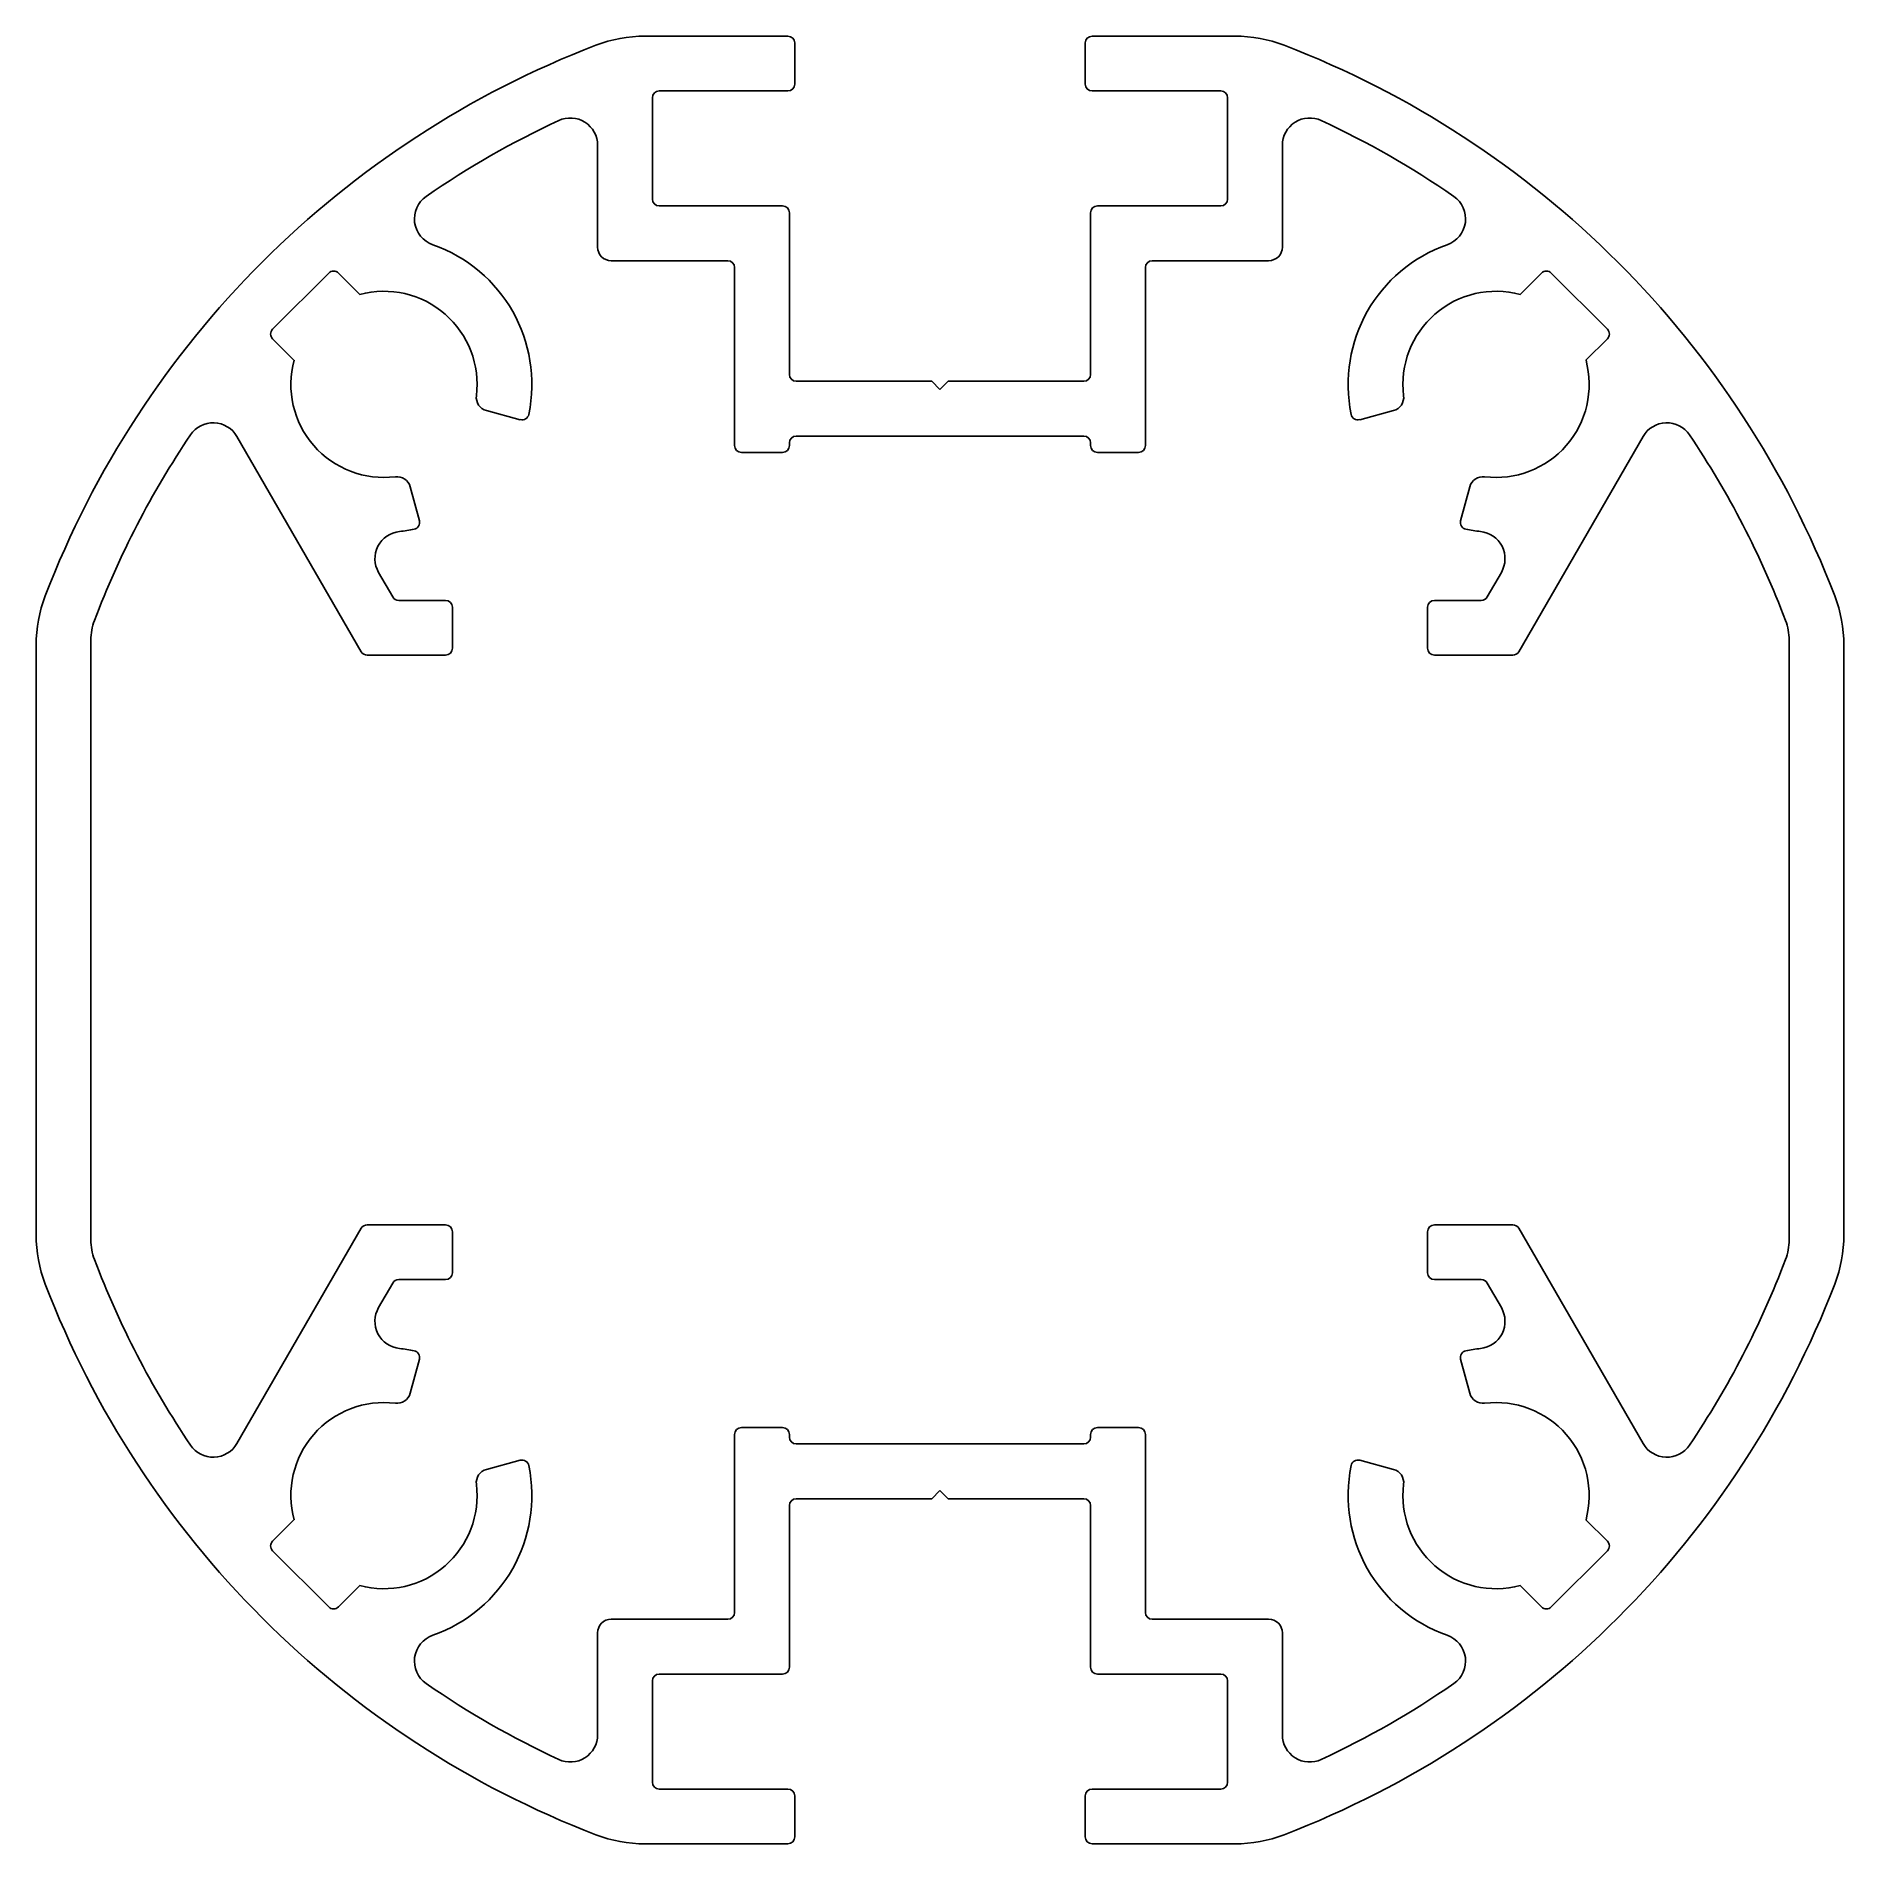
# Model space of a CAD drawing. Extents: x 2064.4 to 2130.4, y 2003.6 to 2069.6.
import ezdxf

# ---------------------------------------------------------------- set-up
doc = ezdxf.new("R2010")
doc.units = 0
doc.layers.get('0').update_dxf_attribs({"linetype": 'CONTINUOUS'})

msp = doc.modelspace()

# ---------------------------------------------------------------- linework, layer by layer
for p, q in [((2091.898, 2069.597), (2086.678, 2069.597)), ((2092.148, 2067.847), (2092.148, 2069.347)), ((2102.748, 2069.347), (2102.748, 2067.847)), ((2108.219, 2069.597), (2102.998, 2069.597)), ((2086.948, 2063.647), (2086.948, 2067.347)), ((2087.198, 2067.597), (2091.898, 2067.597)), ((2102.998, 2067.597), (2107.698, 2067.597)), ((2107.948, 2067.347), (2107.948, 2063.647)), ((2084.948, 2065.609), (2084.948, 2061.897)), ((2109.948, 2061.897), (2109.948, 2065.609)), ((2091.698, 2063.397), (2087.198, 2063.397)), ((2107.698, 2063.397), (2103.198, 2063.397)), ((2091.948, 2057.247), (2091.948, 2063.147)), ((2102.948, 2063.147), (2102.948, 2057.247)), ((2085.448, 2061.397), (2089.698, 2061.397)), ((2105.198, 2061.397), (2109.448, 2061.397)), ((2073.08, 2058.897), (2075.13, 2060.948)), ((2075.484, 2060.948), (2076.266, 2060.167)), ((2089.948, 2061.147), (2089.948, 2054.647)), ((2104.948, 2054.647), (2104.948, 2061.147)), ((2118.631, 2060.167), (2119.413, 2060.948)), ((2119.767, 2060.948), (2121.816, 2058.897)), ((2073.862, 2057.762), (2073.08, 2058.543)), ((2121.816, 2058.543), (2121.034, 2057.762)), ((2097.148, 2056.997), (2092.198, 2056.997)), ((2097.448, 2056.697), (2097.148, 2056.997)), ((2097.748, 2056.997), (2097.448, 2056.697)), ((2102.698, 2056.997), (2097.748, 2056.997)), ((2080.889, 2055.925), (2082.125, 2055.594)), ((2112.772, 2055.594), (2114.008, 2055.925)), ((2071.779, 2054.981), (2076.316, 2047.122)), ((2091.948, 2054.647), (2091.948, 2054.747)), ((2092.198, 2054.997), (2102.698, 2054.997)), ((2102.948, 2054.747), (2102.948, 2054.647)), ((2118.58, 2047.122), (2123.118, 2054.981)), ((2090.198, 2054.397), (2091.698, 2054.397)), ((2103.198, 2054.397), (2104.698, 2054.397)), ((2078.439, 2051.906), (2078.108, 2053.142)), ((2116.789, 2053.142), (2116.457, 2051.906)), ((2077.471, 2049.122), (2076.953, 2050.018)), ((2117.943, 2050.018), (2117.426, 2049.122)), ((2079.398, 2048.997), (2077.687, 2048.997)), ((2079.648, 2047.247), (2079.648, 2048.747)), ((2115.248, 2048.747), (2115.248, 2047.247)), ((2117.209, 2048.997), (2115.498, 2048.997)), ((2064.448, 2047.367), (2064.448, 2025.826)), ((2066.448, 2025.642), (2066.448, 2047.551)), ((2128.448, 2047.551), (2128.448, 2025.642)), ((2130.448, 2025.826), (2130.448, 2047.367)), ((2076.533, 2046.997), (2079.398, 2046.997)), ((2115.498, 2046.997), (2118.364, 2046.997)), ((2076.316, 2026.072), (2071.779, 2018.212)), ((2079.398, 2026.197), (2076.533, 2026.197)), ((2079.648, 2024.447), (2079.648, 2025.947)), ((2115.248, 2025.947), (2115.248, 2024.447)), ((2118.364, 2026.197), (2115.498, 2026.197)), ((2123.118, 2018.212), (2118.58, 2026.072)), ((2076.953, 2023.175), (2077.471, 2024.072)), ((2077.687, 2024.197), (2079.398, 2024.197)), ((2115.498, 2024.197), (2117.209, 2024.197)), ((2117.426, 2024.072), (2117.943, 2023.175)), ((2078.108, 2020.051), (2078.439, 2021.287)), ((2116.457, 2021.287), (2116.789, 2020.051)), ((2089.948, 2018.547), (2089.948, 2012.047)), ((2091.698, 2018.797), (2090.198, 2018.797)), ((2091.948, 2018.447), (2091.948, 2018.547)), ((2102.948, 2018.547), (2102.948, 2018.447)), ((2104.698, 2018.797), (2103.198, 2018.797)), ((2104.948, 2012.047), (2104.948, 2018.547)), ((2102.698, 2018.197), (2092.198, 2018.197)), ((2082.125, 2017.599), (2080.889, 2017.268)), ((2114.008, 2017.268), (2112.772, 2017.599)), ((2097.148, 2016.197), (2097.448, 2016.497)), ((2097.448, 2016.497), (2097.748, 2016.197)), ((2091.948, 2010.047), (2091.948, 2015.947)), ((2092.198, 2016.197), (2097.148, 2016.197)), ((2097.748, 2016.197), (2102.698, 2016.197)), ((2102.948, 2015.947), (2102.948, 2010.047)), ((2073.08, 2014.65), (2073.862, 2015.431)), ((2121.034, 2015.431), (2121.816, 2014.65)), ((2075.13, 2012.245), (2073.08, 2014.296)), ((2121.816, 2014.296), (2119.767, 2012.245)), ((2076.266, 2013.026), (2075.484, 2012.245)), ((2119.413, 2012.245), (2118.631, 2013.026)), ((2089.698, 2011.797), (2085.448, 2011.797)), ((2109.448, 2011.797), (2105.198, 2011.797)), ((2084.948, 2011.297), (2084.948, 2007.584)), ((2109.948, 2007.584), (2109.948, 2011.297)), ((2087.198, 2009.797), (2091.698, 2009.797)), ((2103.198, 2009.797), (2107.698, 2009.797)), ((2086.948, 2005.847), (2086.948, 2009.547)), ((2107.948, 2009.547), (2107.948, 2005.847)), ((2091.898, 2005.597), (2087.198, 2005.597)), ((2092.148, 2003.847), (2092.148, 2005.347)), ((2102.748, 2005.347), (2102.748, 2003.847)), ((2107.698, 2005.597), (2102.998, 2005.597)), ((2086.678, 2003.597), (2091.898, 2003.597)), ((2102.998, 2003.597), (2108.219, 2003.597))]:
    msp.add_line(p, q)
for centre, radius, start, end in [((2097.448, 2036.597), 35, 111.03947, 158.96053), ((2086.678, 2064.597), 5, 90, 111.03947), ((2091.898, 2069.347), 0.25, 0, 90), ((2102.998, 2069.347), 0.25, 90.00003, 180), ((2108.219, 2064.597), 5, 68.96053, 90), ((2097.448, 2036.597), 35, 21.03947, 68.96053), ((2091.898, 2067.847), 0.25, 270.00003, 360), ((2102.998, 2067.847), 0.25, 180, 270), ((2087.198, 2067.347), 0.25, 90, 179.99981), ((2107.698, 2067.347), 0.25, 0, 89.99994), ((2097.448, 2036.597), 33, 114.95302, 124.63963), ((2083.948, 2065.609), 1, 0, 114.95302), ((2110.948, 2065.609), 1, 65.04698, 180), ((2097.448, 2036.597), 33, 55.36037, 65.04698), ((2079.259, 2062.924), 1, 124.63963, 250.72841), ((2087.198, 2063.647), 0.25, 180, 269.99994), ((2091.698, 2063.147), 0.25, 0.00012, 90), ((2103.198, 2063.147), 0.25, 90, 180), ((2107.698, 2063.647), 0.25, 270, 359.99993), ((2115.638, 2062.924), 1, 289.27159, 55.36037), ((2077.147, 2056.883), 5.4, 348.26519, 70.72841), ((2085.448, 2061.897), 0.5, 180, 269.99999), ((2109.448, 2061.897), 0.5, 270, 359.99998), ((2117.75, 2056.883), 5.4, 109.27159, 191.73481), ((2089.698, 2061.147), 0.25, 0.00005, 90), ((2105.198, 2061.147), 0.25, 90.00003, 180), ((2075.307, 2060.771), 0.25, 45.02131, 135.02131), ((2119.59, 2060.771), 0.25, 44.97869, 134.97869), ((2077.147, 2056.883), 3.4, 353.00119, 105.02131), ((2117.75, 2056.883), 3.4, 74.9787, 186.99881), ((2073.257, 2058.72), 0.25, 135.0214, 225.02131), ((2121.64, 2058.72), 0.25, 314.97876, 44.97869), ((2077.147, 2056.883), 3.4, 165.02131, 277.04144), ((2092.198, 2057.247), 0.25, 180, 270), ((2102.698, 2057.247), 0.25, 270, 359.99986), ((2117.75, 2056.883), 3.4, 262.95856, 14.97869), ((2081.018, 2056.408), 0.5, 173.00119, 255.02131), ((2113.879, 2056.408), 0.5, 284.97869, 6.99881), ((2070.913, 2054.481), 1, 30.00001, 146.021), ((2082.189, 2055.836), 0.25, 255.02131, 348.26519), ((2112.707, 2055.836), 0.25, 191.73481, 284.97859), ((2123.984, 2054.481), 1, 33.979, 150), ((2097.448, 2036.597), 33, 146.021, 159.30646), ((2090.198, 2054.647), 0.25, 180, 270), ((2091.698, 2054.647), 0.25, 270, 360), ((2092.198, 2054.747), 0.25, 90, 180), ((2102.698, 2054.747), 0.25, 0, 90), ((2103.198, 2054.647), 0.25, 180, 270), ((2104.698, 2054.647), 0.25, 270, 360), ((2097.448, 2036.597), 33, 20.69354, 33.979), ((2077.625, 2053.012), 0.5, 15.02131, 97.04144), ((2117.272, 2053.012), 0.5, 82.95856, 164.97863), ((2077.819, 2050.518), 1, 96.03052, 210), ((2077.147, 2056.883), 5.4, 276.03052, 281.77744), ((2078.198, 2051.841), 0.25, 281.77744, 15.02129), ((2116.699, 2051.841), 0.25, 164.97869, 258.22256), ((2117.75, 2056.883), 5.4, 258.22256, 263.96948), ((2117.077, 2050.518), 1, 330.00001, 83.96948), ((2069.448, 2047.367), 5, 158.96053, 180), ((2077.687, 2049.247), 0.25, 210.00006, 270), ((2079.398, 2048.747), 0.25, 0, 90), ((2115.498, 2048.747), 0.25, 90, 180), ((2117.209, 2049.247), 0.25, 270, 330), ((2125.448, 2047.367), 5, 0, 21.03947), ((2068.448, 2047.551), 2, 159.30646, 180), ((2126.448, 2047.551), 2, 0, 20.69354), ((2076.533, 2047.247), 0.25, 210, 270), ((2079.398, 2047.247), 0.25, 270, 359.99991), ((2115.498, 2047.247), 0.25, 180, 270), ((2118.364, 2047.247), 0.25, 270, 330), ((2069.448, 2025.826), 5, 180, 201.03947), ((2068.448, 2025.642), 2, 180, 200.69354), ((2076.533, 2025.947), 0.25, 90, 150), ((2079.398, 2025.947), 0.25, 0, 90), ((2115.498, 2025.947), 0.25, 90, 179.99991), ((2118.364, 2025.947), 0.25, 30, 90), ((2126.448, 2025.642), 2, 339.30646, 0), ((2125.448, 2025.826), 5, 338.96053, 0), ((2097.448, 2036.597), 33, 200.69354, 213.979), ((2097.448, 2036.597), 33, 326.021, 339.30646), ((2079.398, 2024.447), 0.25, 270, 360), ((2115.498, 2024.447), 0.25, 180, 270), ((2097.448, 2036.597), 35, 201.03947, 248.96053), ((2077.687, 2023.947), 0.25, 90, 150), ((2097.448, 2036.597), 35, 291.03947, 338.96053), ((2117.209, 2023.947), 0.25, 30.00006, 90), ((2077.819, 2022.675), 1, 150.00001, 263.96948), ((2117.077, 2022.675), 1, 276.03052, 30), ((2077.147, 2016.31), 5.4, 78.22256, 83.96948), ((2078.198, 2021.352), 0.25, 344.97869, 78.22256), ((2116.699, 2021.352), 0.25, 101.77744, 195.02129), ((2117.75, 2016.31), 5.4, 96.03052, 101.77744), ((2077.147, 2016.31), 3.4, 82.95856, 194.97869), ((2077.625, 2020.181), 0.5, 262.95856, 344.97863), ((2117.272, 2020.181), 0.5, 195.02131, 277.04144), ((2117.75, 2016.31), 3.4, 345.02131, 97.04144), ((2090.198, 2018.547), 0.25, 90, 180), ((2091.698, 2018.547), 0.25, 0, 90), ((2092.198, 2018.447), 0.25, 180, 270), ((2102.698, 2018.447), 0.25, 270, 360), ((2103.198, 2018.547), 0.25, 90, 180), ((2104.698, 2018.547), 0.25, 0, 90), ((2070.913, 2018.712), 1, 213.979, 330), ((2123.984, 2018.712), 1, 210.00001, 326.021), ((2077.147, 2016.31), 5.4, 289.27159, 11.73481), ((2081.018, 2016.785), 0.5, 104.97869, 186.99881), ((2082.189, 2017.358), 0.25, 11.73481, 104.97859), ((2117.75, 2016.31), 5.4, 168.26519, 250.72841), ((2112.707, 2017.358), 0.25, 75.02131, 168.26519), ((2113.879, 2016.785), 0.5, 353.00119, 75.02131), ((2077.147, 2016.31), 3.4, 254.9787, 6.99881), ((2117.75, 2016.31), 3.4, 173.00119, 285.02131), ((2092.198, 2015.947), 0.25, 90, 179.99986), ((2102.698, 2015.947), 0.25, 0, 90), ((2073.257, 2014.473), 0.25, 134.97876, 224.97869), ((2121.64, 2014.473), 0.25, 315.0214, 45.02131), ((2075.307, 2012.422), 0.25, 224.97869, 314.97869), ((2085.448, 2011.297), 0.5, 90, 179.99998), ((2089.698, 2012.047), 0.25, 270.00003, 360), ((2105.198, 2012.047), 0.25, 180.00005, 270), ((2109.448, 2011.297), 0.5, 0, 89.99999), ((2119.59, 2012.422), 0.25, 225.02131, 315.02131), ((2079.259, 2010.269), 1, 109.27159, 235.36037), ((2115.638, 2010.269), 1, 304.63963, 70.72841), ((2087.198, 2009.547), 0.25, 90, 179.99993), ((2091.698, 2010.047), 0.25, 270, 360), ((2103.198, 2010.047), 0.25, 180.00012, 270), ((2107.698, 2009.547), 0.25, 0, 89.99994), ((2097.448, 2036.597), 33, 235.36037, 245.04698), ((2097.448, 2036.597), 33, 294.95302, 304.63963), ((2083.948, 2007.584), 1, 245.04698, 360), ((2110.948, 2007.584), 1, 180, 294.95302), ((2087.198, 2005.847), 0.25, 180, 269.99994), ((2107.698, 2005.847), 0.25, 270, 359.99981), ((2091.898, 2005.347), 0.25, 0, 90), ((2102.998, 2005.347), 0.25, 90.00003, 180), ((2086.678, 2008.597), 5, 248.96053, 270), ((2091.898, 2003.847), 0.25, 270.00003, 360), ((2102.998, 2003.847), 0.25, 180, 270), ((2108.219, 2008.597), 5, 270, 291.03947)]:
    msp.add_arc(centre, radius, start, end)

doc.saveas('drawing.dxf')
